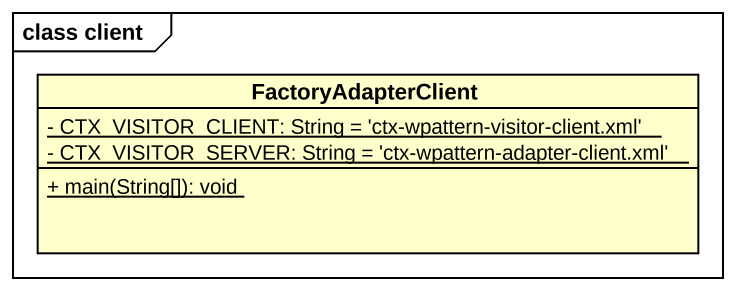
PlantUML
@startuml
mainframe class client
hide circle
hide empty members
skinparam classAttributeIconSize 0
class FactoryAdapterClient {
  {static} - CTX_VISITOR_CLIENT: String = 'ctx-wpattern-visitor-client.xml'
  {static} - CTX_VISITOR_SERVER: String = 'ctx-wpattern-adapter-client.xml'
  {static} + main(String[]): void
}
@enduml
